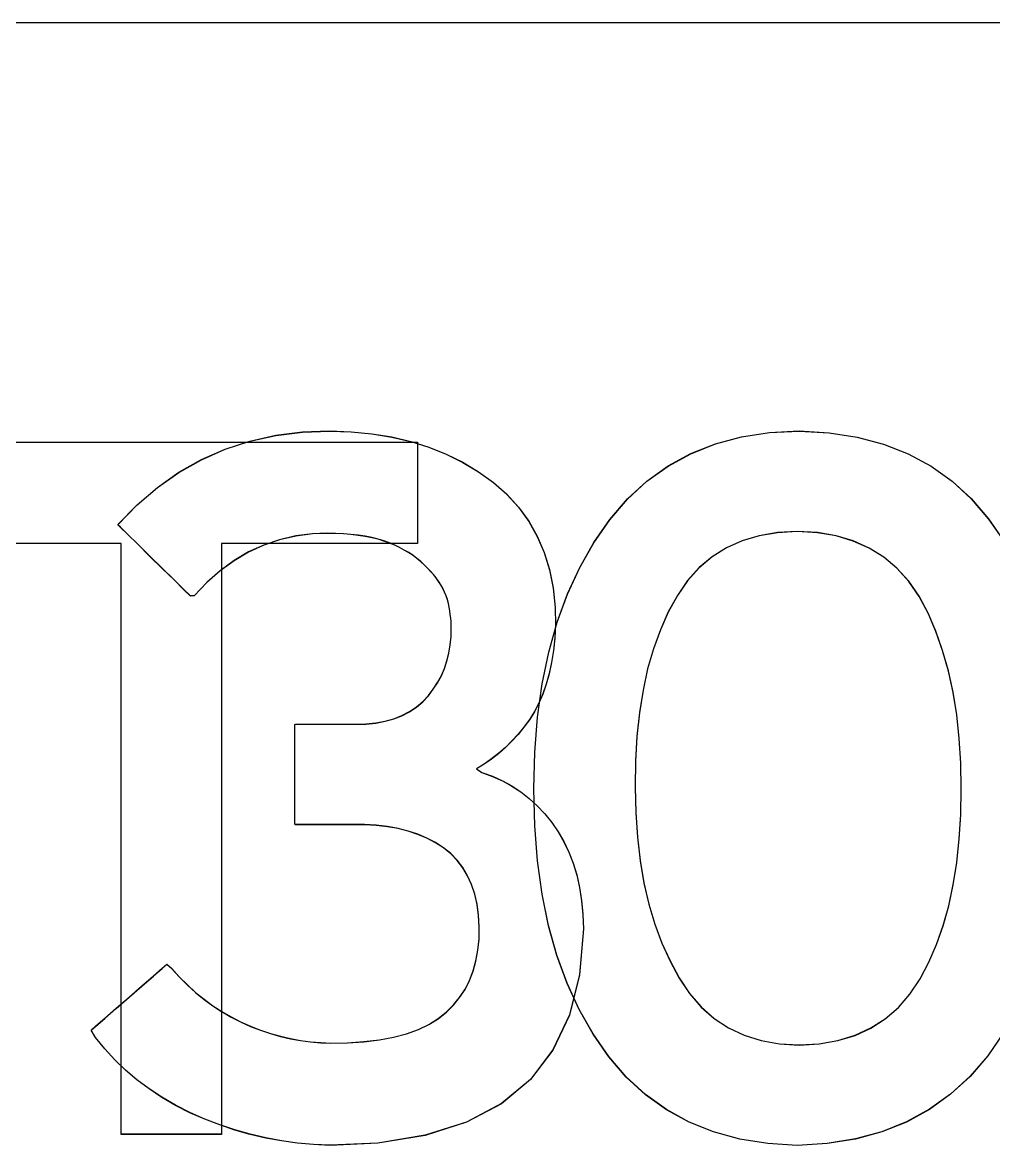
# Model space of a CAD drawing. Extents: x 1 to 47.7, y 0.2 to 35.
# Drawn here: x 28.3622 to 28.4985, y 10.4371 to 10.5947 of the extents above; entities that cross this region are included whole.
import ezdxf

# ---------------------------------------------------------------- set-up
doc = ezdxf.new("R2010")
doc.units = 0
doc.header["$MEASUREMENT"] = 0
for name, color, linetype in [('7_2___8__INDEPENDENT_INPUT', 7, 'CONTINUOUS'), ('7_3___8__OPTOISO_INDEPENDE', 7, 'CONTINUOUS'), ('7_4___24__OPTOISO_INDEPEND', 7, 'CONTINUOUS'), ('7_5___8__INDEPENDENT_INPUT', 7, 'CONTINUOUS'), ('7_6____8__INDEPENDENT_INPU', 7, 'CONTINUOUS'), ('7_7____8__OPTOISO_INDEPEND', 7, 'CONTINUOUS'), ('7_8____8__OPTOISO_INDEPEND', 7, 'CONTINUOUS'), ('8_0_____DWG', 7, 'CONTINUOUS')]:
    doc.layers.add(name, color=color, linetype=linetype)

msp = doc.modelspace()

# ---------------------------------------------------------------- linework, layer by layer
at = {"layer": '7_2___8__INDEPENDENT_INPUT'}
msp.add_lwpolyline([(28.44092, 10.46751), (28.44036, 10.46107), (28.43893, 10.45539), (28.43663, 10.45049), (28.43346, 10.44634), (28.42941, 10.44296), (28.42449, 10.44035), (28.4187, 10.4385), (28.41203, 10.43741), (28.4053, 10.4371), (28.40302, 10.43721), (28.40076, 10.43742), (28.39853, 10.43773), (28.39632, 10.43814), (28.39414, 10.43865), (28.39199, 10.43926), (28.38985, 10.43997), (28.38775, 10.44079), (28.38566, 10.4417), (28.38365, 10.44273), (28.38174, 10.44384), (28.37993, 10.44504), (28.37822, 10.44631), (28.37662, 10.44767), (28.37512, 10.44912), (28.37372, 10.45064), (28.37243, 10.45225), (28.3718, 10.45327), (28.37248, 10.45386), (28.37372, 10.45494), (28.37533, 10.45634), (28.37712, 10.45791), (28.37892, 10.45948), (28.38053, 10.46088), (28.38176, 10.46196), (28.38244, 10.46255), (28.38311, 10.4619), (28.38419, 10.46072), (28.38531, 10.45961), (28.38646, 10.45857), (28.38765, 10.4576), (28.38887, 10.4567), (28.39014, 10.45587), (28.39144, 10.45512), (28.39277, 10.45443), (28.39416, 10.45382), (28.39556, 10.45328), (28.39696, 10.4528), (28.39837, 10.4524), (28.39978, 10.45207), (28.40119, 10.45181), (28.40261, 10.45163), (28.40403, 10.45151), (28.40545, 10.45146), (28.40778, 10.4515), (28.4101, 10.45165), (28.41226, 10.45192), (28.41425, 10.45229), (28.41607, 10.45277), (28.41773, 10.45337), (28.41922, 10.45407), (28.42053, 10.45489), (28.42169, 10.45582), (28.42267, 10.4568), (28.42353, 10.45786), (28.42428, 10.45901), (28.42491, 10.46025), (28.42542, 10.46158), (28.42581, 10.46299), (28.42609, 10.46449), (28.42625, 10.46608), (28.42629, 10.46775), (28.42619, 10.46939), (28.42597, 10.47093), (28.42564, 10.47237), (28.42519, 10.47371), (28.42463, 10.47495), (28.42396, 10.47608), (28.42317, 10.47712), (28.42227, 10.47806), (28.42124, 10.47888), (28.42012, 10.4796), (28.41892, 10.48022), (28.41765, 10.48076), (28.4163, 10.48121), (28.41488, 10.48157), (28.41338, 10.48184), (28.41181, 10.48202), (28.41017, 10.48212), (28.40913, 10.48213), (28.40858, 10.48213), (28.40757, 10.48213), (28.40625, 10.48213), (28.40479, 10.48213), (28.40332, 10.48213), (28.402, 10.48213), (28.40099, 10.48213), (28.40044, 10.48213), (28.40038, 10.4823), (28.40038, 10.4833), (28.40038, 10.485), (28.40038, 10.48716), (28.40038, 10.48952), (28.40038, 10.49184), (28.40038, 10.49389), (28.40038, 10.49542), (28.40038, 10.49618), (28.40054, 10.49622), (28.40123, 10.49622), (28.40233, 10.49622), (28.40368, 10.49622), (28.40514, 10.49622), (28.40656, 10.49622), (28.40779, 10.49622), (28.40867, 10.49622), (28.40906, 10.49622), (28.41034, 10.49626), (28.41174, 10.4964), (28.41306, 10.49664), (28.41428, 10.49699), (28.41543, 10.49743), (28.41649, 10.49798), (28.41746, 10.49863), (28.41835, 10.49939), (28.41915, 10.50024), (28.41983, 10.50113), (28.42044, 10.50206), (28.42096, 10.50303), (28.4214, 10.50404), (28.42175, 10.5051), (28.42203, 10.5062), (28.42222, 10.50735), (28.42233, 10.50854), (28.42236, 10.50966), (28.42235, 10.51014), (28.42233, 10.51063), (28.42228, 10.51112), (28.42222, 10.51163), (28.42214, 10.51214), (28.42205, 10.51265), (28.42194, 10.51318), (28.42181, 10.51371), (28.42165, 10.51425), (28.42142, 10.51477), (28.42116, 10.51529), (28.42088, 10.51579), (28.42056, 10.51629), (28.42022, 10.51677), (28.41984, 10.51724), (28.41944, 10.51769), (28.41901, 10.51814), (28.41856, 10.51859), (28.41806, 10.51905), (28.41754, 10.51948), (28.41698, 10.5199), (28.41639, 10.52029), (28.41576, 10.52067), (28.4151, 10.52102), (28.41441, 10.52136), (28.41368, 10.52167), (28.4129, 10.52195), (28.41207, 10.52219), (28.41119, 10.52241), (28.41026, 10.52259), (28.40929, 10.52274), (28.40827, 10.52286), (28.40721, 10.52294), (28.4061, 10.523), (28.40495, 10.52302), (28.40287, 10.52295), (28.40051, 10.52264), (28.39822, 10.52212), (28.39602, 10.52136), (28.3939, 10.52039), (28.39187, 10.51919), (28.38991, 10.51776), (28.38804, 10.51612), (28.38625, 10.51424), (28.38573, 10.51423), (28.38481, 10.51512), (28.38344, 10.51648), (28.38178, 10.51811), (28.38001, 10.51984), (28.37833, 10.5215), (28.3769, 10.5229), (28.37591, 10.52387), (28.37554, 10.52424), (28.37826, 10.52701), (28.38112, 10.52946), (28.38413, 10.53158), (28.3873, 10.53337), (28.39062, 10.53483), (28.39409, 10.53597), (28.39771, 10.53677), (28.40147, 10.53725), (28.40527, 10.53739), (28.40829, 10.53728), (28.4112, 10.537), (28.41399, 10.53654), (28.41666, 10.53591), (28.41922, 10.53511), (28.42165, 10.53413), (28.42397, 10.53298), (28.42618, 10.53166), (28.42826, 10.53016), (28.43014, 10.5285), (28.4318, 10.52668), (28.43323, 10.52471), (28.43443, 10.5226), (28.4354, 10.52033), (28.43614, 10.51791), (28.43666, 10.51534), (28.43695, 10.51262), (28.43699, 10.51017), (28.43687, 10.50832), (28.43669, 10.50656), (28.43643, 10.50489), (28.43609, 10.50332), (28.43569, 10.50184), (28.43521, 10.50046), (28.43466, 10.49917), (28.43403, 10.49798), (28.43332, 10.49687), (28.43255, 10.49581), (28.43173, 10.4948), (28.43087, 10.49386), (28.42996, 10.49296), (28.42901, 10.49213), (28.42802, 10.49134), (28.42697, 10.49062), (28.42588, 10.48995), (28.42666, 10.48945), (28.42813, 10.48891), (28.42953, 10.48828), (28.43086, 10.48755), (28.43212, 10.48672), (28.43331, 10.48579), (28.43443, 10.48477), (28.43548, 10.48364), (28.43646, 10.48242), (28.43736, 10.48112), (28.43817, 10.47974), (28.43887, 10.47827), (28.43947, 10.47671), (28.43997, 10.47505), (28.44036, 10.4733), (28.44065, 10.47146), (28.44083, 10.46953)], close=True, dxfattribs=at)
at = {"layer": '7_3___8__OPTOISO_INDEPENDE'}
msp.add_lwpolyline([(28.44092, 10.46751), (28.44036, 10.46107), (28.43893, 10.45539), (28.43663, 10.45049), (28.43346, 10.44634), (28.42941, 10.44296), (28.42449, 10.44035), (28.4187, 10.4385), (28.41203, 10.43741), (28.4053, 10.4371), (28.40302, 10.43721), (28.40076, 10.43742), (28.39853, 10.43773), (28.39632, 10.43814), (28.39414, 10.43865), (28.39199, 10.43926), (28.38985, 10.43997), (28.38775, 10.44079), (28.38566, 10.4417), (28.38365, 10.44273), (28.38174, 10.44384), (28.37993, 10.44504), (28.37822, 10.44631), (28.37662, 10.44767), (28.37512, 10.44912), (28.37372, 10.45064), (28.37243, 10.45225), (28.3718, 10.45327), (28.37248, 10.45386), (28.37372, 10.45494), (28.37533, 10.45634), (28.37712, 10.45791), (28.37892, 10.45948), (28.38053, 10.46088), (28.38176, 10.46196), (28.38244, 10.46255), (28.38311, 10.4619), (28.38419, 10.46072), (28.38531, 10.45961), (28.38646, 10.45857), (28.38765, 10.4576), (28.38887, 10.4567), (28.39014, 10.45587), (28.39144, 10.45512), (28.39277, 10.45443), (28.39416, 10.45382), (28.39556, 10.45328), (28.39696, 10.4528), (28.39837, 10.4524), (28.39978, 10.45207), (28.40119, 10.45181), (28.40261, 10.45163), (28.40403, 10.45151), (28.40545, 10.45146), (28.40778, 10.4515), (28.4101, 10.45165), (28.41226, 10.45192), (28.41425, 10.45229), (28.41607, 10.45277), (28.41773, 10.45337), (28.41922, 10.45407), (28.42053, 10.45489), (28.42169, 10.45582), (28.42267, 10.4568), (28.42353, 10.45786), (28.42428, 10.45901), (28.42491, 10.46025), (28.42542, 10.46158), (28.42581, 10.46299), (28.42609, 10.46449), (28.42625, 10.46608), (28.42629, 10.46775), (28.42619, 10.46939), (28.42597, 10.47093), (28.42564, 10.47237), (28.42519, 10.47371), (28.42463, 10.47495), (28.42396, 10.47608), (28.42317, 10.47712), (28.42227, 10.47806), (28.42124, 10.47888), (28.42012, 10.4796), (28.41892, 10.48022), (28.41765, 10.48076), (28.4163, 10.48121), (28.41488, 10.48157), (28.41338, 10.48184), (28.41181, 10.48202), (28.41017, 10.48212), (28.40913, 10.48213), (28.40858, 10.48213), (28.40757, 10.48213), (28.40625, 10.48213), (28.40479, 10.48213), (28.40332, 10.48213), (28.402, 10.48213), (28.40099, 10.48213), (28.40044, 10.48213), (28.40038, 10.4823), (28.40038, 10.4833), (28.40038, 10.485), (28.40038, 10.48716), (28.40038, 10.48952), (28.40038, 10.49184), (28.40038, 10.49389), (28.40038, 10.49542), (28.40038, 10.49618), (28.40054, 10.49622), (28.40123, 10.49622), (28.40233, 10.49622), (28.40368, 10.49622), (28.40514, 10.49622), (28.40656, 10.49622), (28.40779, 10.49622), (28.40867, 10.49622), (28.40906, 10.49622), (28.41034, 10.49626), (28.41174, 10.4964), (28.41306, 10.49664), (28.41428, 10.49699), (28.41543, 10.49743), (28.41649, 10.49798), (28.41746, 10.49863), (28.41835, 10.49939), (28.41915, 10.50024), (28.41983, 10.50113), (28.42044, 10.50206), (28.42096, 10.50303), (28.4214, 10.50404), (28.42175, 10.5051), (28.42203, 10.5062), (28.42222, 10.50735), (28.42233, 10.50854), (28.42236, 10.50966), (28.42235, 10.51014), (28.42233, 10.51063), (28.42228, 10.51112), (28.42222, 10.51163), (28.42214, 10.51214), (28.42205, 10.51265), (28.42194, 10.51318), (28.42181, 10.51371), (28.42165, 10.51425), (28.42142, 10.51477), (28.42116, 10.51529), (28.42088, 10.51579), (28.42056, 10.51629), (28.42022, 10.51677), (28.41984, 10.51724), (28.41944, 10.51769), (28.41901, 10.51814), (28.41856, 10.51859), (28.41806, 10.51905), (28.41754, 10.51948), (28.41698, 10.5199), (28.41639, 10.52029), (28.41576, 10.52067), (28.4151, 10.52102), (28.41441, 10.52136), (28.41368, 10.52167), (28.4129, 10.52195), (28.41207, 10.52219), (28.41119, 10.52241), (28.41026, 10.52259), (28.40929, 10.52274), (28.40827, 10.52286), (28.40721, 10.52294), (28.4061, 10.523), (28.40495, 10.52302), (28.40287, 10.52295), (28.40051, 10.52264), (28.39822, 10.52212), (28.39602, 10.52136), (28.3939, 10.52039), (28.39187, 10.51919), (28.38991, 10.51776), (28.38804, 10.51612), (28.38625, 10.51424), (28.38573, 10.51423), (28.38481, 10.51512), (28.38344, 10.51648), (28.38178, 10.51811), (28.38001, 10.51984), (28.37833, 10.5215), (28.3769, 10.5229), (28.37591, 10.52387), (28.37554, 10.52424), (28.37826, 10.52701), (28.38112, 10.52946), (28.38413, 10.53158), (28.3873, 10.53337), (28.39062, 10.53483), (28.39409, 10.53597), (28.39771, 10.53677), (28.40147, 10.53725), (28.40527, 10.53739), (28.40829, 10.53728), (28.4112, 10.537), (28.41399, 10.53654), (28.41666, 10.53591), (28.41922, 10.53511), (28.42165, 10.53413), (28.42397, 10.53298), (28.42618, 10.53166), (28.42826, 10.53016), (28.43014, 10.5285), (28.4318, 10.52668), (28.43323, 10.52471), (28.43443, 10.5226), (28.4354, 10.52033), (28.43614, 10.51791), (28.43666, 10.51534), (28.43695, 10.51262), (28.43699, 10.51017), (28.43687, 10.50832), (28.43669, 10.50656), (28.43643, 10.50489), (28.43609, 10.50332), (28.43569, 10.50184), (28.43521, 10.50046), (28.43466, 10.49917), (28.43403, 10.49798), (28.43332, 10.49687), (28.43255, 10.49581), (28.43173, 10.4948), (28.43087, 10.49386), (28.42996, 10.49296), (28.42901, 10.49213), (28.42802, 10.49134), (28.42697, 10.49062), (28.42588, 10.48995), (28.42666, 10.48945), (28.42813, 10.48891), (28.42953, 10.48828), (28.43086, 10.48755), (28.43212, 10.48672), (28.43331, 10.48579), (28.43443, 10.48477), (28.43548, 10.48364), (28.43646, 10.48242), (28.43736, 10.48112), (28.43817, 10.47974), (28.43887, 10.47827), (28.43947, 10.47671), (28.43997, 10.47505), (28.44036, 10.4733), (28.44065, 10.47146), (28.44083, 10.46953)], close=True, dxfattribs=at)
at = {"layer": '7_4___24__OPTOISO_INDEPEND'}
msp.add_lwpolyline([(28.44092, 10.46753), (28.44036, 10.46109), (28.43893, 10.45542), (28.43663, 10.45051), (28.43346, 10.44636), (28.42941, 10.44298), (28.42449, 10.44037), (28.4187, 10.43852), (28.41203, 10.43743), (28.4053, 10.43712), (28.40302, 10.43723), (28.40076, 10.43744), (28.39853, 10.43775), (28.39632, 10.43816), (28.39414, 10.43867), (28.39199, 10.43928), (28.38985, 10.44), (28.38775, 10.44081), (28.38566, 10.44173), (28.38365, 10.44275), (28.38174, 10.44386), (28.37993, 10.44506), (28.37822, 10.44633), (28.37662, 10.44769), (28.37512, 10.44914), (28.37372, 10.45066), (28.37243, 10.45227), (28.3718, 10.45329), (28.37248, 10.45388), (28.37372, 10.45496), (28.37533, 10.45636), (28.37712, 10.45793), (28.37892, 10.4595), (28.38053, 10.4609), (28.38176, 10.46198), (28.38244, 10.46257), (28.38311, 10.46193), (28.38419, 10.46074), (28.38531, 10.45963), (28.38646, 10.45859), (28.38765, 10.45762), (28.38887, 10.45672), (28.39014, 10.4559), (28.39144, 10.45514), (28.39277, 10.45445), (28.39416, 10.45384), (28.39556, 10.4533), (28.39696, 10.45282), (28.39837, 10.45242), (28.39978, 10.45209), (28.40119, 10.45183), (28.40261, 10.45165), (28.40403, 10.45153), (28.40545, 10.45148), (28.40778, 10.45152), (28.4101, 10.45168), (28.41226, 10.45194), (28.41425, 10.45231), (28.41607, 10.45279), (28.41773, 10.45339), (28.41922, 10.45409), (28.42053, 10.45491), (28.42169, 10.45584), (28.42267, 10.45682), (28.42353, 10.45788), (28.42428, 10.45903), (28.42491, 10.46027), (28.42542, 10.4616), (28.42581, 10.46301), (28.42609, 10.46451), (28.42625, 10.4661), (28.42629, 10.46777), (28.42619, 10.46941), (28.42597, 10.47095), (28.42564, 10.47239), (28.42519, 10.47373), (28.42463, 10.47497), (28.42396, 10.4761), (28.42317, 10.47714), (28.42227, 10.47808), (28.42124, 10.4789), (28.42012, 10.47962), (28.41892, 10.48024), (28.41765, 10.48078), (28.4163, 10.48123), (28.41488, 10.48159), (28.41338, 10.48186), (28.41181, 10.48204), (28.41017, 10.48214), (28.40913, 10.48215), (28.40858, 10.48215), (28.40757, 10.48215), (28.40625, 10.48215), (28.40479, 10.48215), (28.40332, 10.48215), (28.402, 10.48215), (28.40099, 10.48215), (28.40044, 10.48215), (28.40038, 10.48232), (28.40038, 10.48332), (28.40038, 10.48502), (28.40038, 10.48718), (28.40038, 10.48954), (28.40038, 10.49186), (28.40038, 10.49391), (28.40038, 10.49544), (28.40038, 10.4962), (28.40054, 10.49624), (28.40123, 10.49624), (28.40233, 10.49624), (28.40368, 10.49624), (28.40514, 10.49624), (28.40656, 10.49624), (28.40779, 10.49624), (28.40867, 10.49624), (28.40906, 10.49624), (28.41034, 10.49628), (28.41174, 10.49642), (28.41306, 10.49666), (28.41428, 10.49701), (28.41543, 10.49745), (28.41649, 10.498), (28.41746, 10.49865), (28.41835, 10.49941), (28.41915, 10.50026), (28.41983, 10.50115), (28.42044, 10.50208), (28.42096, 10.50305), (28.4214, 10.50406), (28.42175, 10.50512), (28.42203, 10.50622), (28.42222, 10.50737), (28.42233, 10.50856), (28.42236, 10.50968), (28.42235, 10.51016), (28.42233, 10.51065), (28.42228, 10.51114), (28.42222, 10.51165), (28.42214, 10.51216), (28.42205, 10.51267), (28.42194, 10.5132), (28.42181, 10.51373), (28.42165, 10.51427), (28.42142, 10.51479), (28.42116, 10.51531), (28.42088, 10.51581), (28.42056, 10.51631), (28.42022, 10.51679), (28.41984, 10.51726), (28.41944, 10.51771), (28.41901, 10.51816), (28.41856, 10.51861), (28.41806, 10.51907), (28.41754, 10.5195), (28.41698, 10.51992), (28.41639, 10.52032), (28.41576, 10.52069), (28.4151, 10.52105), (28.41441, 10.52138), (28.41368, 10.52169), (28.4129, 10.52197), (28.41207, 10.52221), (28.41119, 10.52243), (28.41026, 10.52261), (28.40929, 10.52276), (28.40827, 10.52288), (28.40721, 10.52296), (28.4061, 10.52302), (28.40495, 10.52304), (28.40287, 10.52296), (28.40051, 10.52266), (28.39822, 10.52213), (28.39602, 10.52138), (28.3939, 10.52041), (28.39187, 10.51921), (28.38991, 10.51778), (28.38804, 10.51614), (28.38625, 10.51426), (28.38573, 10.51425), (28.38481, 10.51514), (28.38344, 10.5165), (28.38178, 10.51813), (28.38001, 10.51986), (28.37833, 10.52152), (28.3769, 10.52292), (28.37591, 10.52389), (28.37554, 10.52426), (28.37826, 10.52703), (28.38112, 10.52948), (28.38413, 10.5316), (28.3873, 10.53339), (28.39062, 10.53485), (28.39409, 10.53599), (28.39771, 10.53679), (28.40147, 10.53727), (28.40527, 10.53741), (28.40829, 10.5373), (28.4112, 10.53702), (28.41399, 10.53656), (28.41666, 10.53593), (28.41922, 10.53513), (28.42165, 10.53415), (28.42397, 10.533), (28.42618, 10.53168), (28.42826, 10.53018), (28.43014, 10.52852), (28.4318, 10.5267), (28.43323, 10.52473), (28.43443, 10.52262), (28.4354, 10.52035), (28.43614, 10.51793), (28.43666, 10.51536), (28.43695, 10.51264), (28.43699, 10.5102), (28.43687, 10.50834), (28.43669, 10.50658), (28.43643, 10.50491), (28.43609, 10.50334), (28.43569, 10.50186), (28.43521, 10.50048), (28.43466, 10.49919), (28.43403, 10.498), (28.43332, 10.49689), (28.43255, 10.49583), (28.43173, 10.49482), (28.43087, 10.49388), (28.42996, 10.49298), (28.42901, 10.49215), (28.42802, 10.49137), (28.42697, 10.49064), (28.42588, 10.48997), (28.42666, 10.48947), (28.42813, 10.48893), (28.42953, 10.4883), (28.43086, 10.48757), (28.43212, 10.48674), (28.43331, 10.48581), (28.43443, 10.48479), (28.43548, 10.48366), (28.43646, 10.48244), (28.43736, 10.48114), (28.43817, 10.47976), (28.43887, 10.47829), (28.43947, 10.47673), (28.43997, 10.47507), (28.44036, 10.47332), (28.44065, 10.47148), (28.44083, 10.46955)], close=True, dxfattribs=at)
at = {"layer": '7_5___8__INDEPENDENT_INPUT'}
for points in [[(28.49987, 10.45293), (28.49765, 10.4497), (28.49518, 10.44682), (28.49245, 10.44431), (28.48949, 10.44217), (28.48627, 10.44041), (28.48281, 10.43903), (28.4791, 10.43801), (28.47514, 10.43737), (28.47093, 10.43711), (28.46677, 10.43737), (28.46285, 10.438), (28.45918, 10.43901), (28.45575, 10.44038), (28.45256, 10.44213), (28.44962, 10.44424), (28.44692, 10.44672), (28.44447, 10.44958), (28.44226, 10.45276), (28.44031, 10.45619), (28.43862, 10.45986), (28.43719, 10.46379), (28.43601, 10.46796), (28.4351, 10.47239), (28.43445, 10.47706), (28.43406, 10.48198), (28.43393, 10.48716), (28.43407, 10.49232), (28.43446, 10.49724), (28.43512, 10.50192), (28.43605, 10.50636), (28.43724, 10.51056), (28.43869, 10.51452), (28.4404, 10.51824), (28.44238, 10.52172), (28.44462, 10.52496), (28.4471, 10.52785), (28.44982, 10.53036), (28.45278, 10.53249), (28.45599, 10.53423), (28.45943, 10.5356), (28.46311, 10.53658), (28.46703, 10.53719), (28.47119, 10.53741), (28.47539, 10.53716), (28.47935, 10.53654), (28.48305, 10.53555), (28.4865, 10.53419), (28.4897, 10.53247), (28.49265, 10.53037), (28.49534, 10.5279), (28.49779, 10.52506), (28.49997, 10.52188)], [(28.39012, 10.52161), (28.39012, 10.43867), (28.37602, 10.43867), (28.37602, 10.52161), (28.34856, 10.52161), (28.34856, 10.53585), (28.41762, 10.53585), (28.41762, 10.52161), (28.39012, 10.52161)]]:
    msp.add_lwpolyline(points, dxfattribs=at)
msp.add_lwpolyline([(28.49395, 10.48716), (28.49388, 10.49077), (28.49366, 10.49424), (28.4933, 10.49755), (28.49279, 10.50071), (28.49213, 10.50372), (28.49133, 10.50658), (28.49038, 10.50928), (28.48929, 10.51183), (28.48803, 10.5142), (28.48657, 10.51631), (28.48491, 10.51814), (28.48307, 10.51969), (28.48103, 10.52097), (28.47879, 10.52197), (28.47637, 10.52269), (28.47375, 10.52314), (28.47093, 10.52331), (28.46817, 10.52314), (28.46559, 10.5227), (28.46319, 10.52199), (28.46099, 10.521), (28.45898, 10.51974), (28.45716, 10.51821), (28.45553, 10.5164), (28.45409, 10.51432), (28.45282, 10.512), (28.4517, 10.5095), (28.45074, 10.50683), (28.44992, 10.50401), (28.44927, 10.50102), (28.44876, 10.49787), (28.44841, 10.49455), (28.44822, 10.49107), (28.44817, 10.48743), (28.44825, 10.48383), (28.44848, 10.48038), (28.44886, 10.47709), (28.44939, 10.47396), (28.45008, 10.47099), (28.45092, 10.46817), (28.45191, 10.46551), (28.45306, 10.463), (28.45435, 10.46061), (28.45581, 10.45843), (28.45745, 10.45654), (28.45927, 10.45494), (28.46128, 10.45362), (28.46348, 10.45259), (28.46587, 10.45184), (28.46844, 10.45138), (28.47119, 10.45121), (28.474, 10.45138), (28.47662, 10.45183), (28.47904, 10.45257), (28.48126, 10.45359), (28.48328, 10.45489), (28.48511, 10.45648), (28.48674, 10.45834), (28.48818, 10.46049), (28.48941, 10.46285), (28.49047, 10.46533), (28.4914, 10.46797), (28.49218, 10.47076), (28.49282, 10.47372), (28.49331, 10.47684), (28.49367, 10.48012), (28.49388, 10.48356)], close=True, dxfattribs=at)
at = {"layer": '7_6____8__INDEPENDENT_INPU'}
msp.add_lwpolyline([(28.44092, 10.46752), (28.44036, 10.46108), (28.43893, 10.4554), (28.43663, 10.45049), (28.43346, 10.44635), (28.42941, 10.44297), (28.42449, 10.44035), (28.4187, 10.4385), (28.41203, 10.43742), (28.4053, 10.43711), (28.40302, 10.43722), (28.40076, 10.43743), (28.39853, 10.43774), (28.39632, 10.43815), (28.39414, 10.43866), (28.39199, 10.43927), (28.38985, 10.43998), (28.38775, 10.44079), (28.38566, 10.44171), (28.38365, 10.44274), (28.38174, 10.44385), (28.37993, 10.44504), (28.37822, 10.44632), (28.37662, 10.44768), (28.37512, 10.44912), (28.37372, 10.45065), (28.37243, 10.45226), (28.3718, 10.45328), (28.37248, 10.45387), (28.37372, 10.45495), (28.37533, 10.45635), (28.37712, 10.45792), (28.37892, 10.45948), (28.38053, 10.46089), (28.38176, 10.46196), (28.38244, 10.46256), (28.38311, 10.46191), (28.38419, 10.46073), (28.38531, 10.45962), (28.38646, 10.45858), (28.38765, 10.45761), (28.38887, 10.45671), (28.39014, 10.45588), (28.39144, 10.45513), (28.39277, 10.45444), (28.39416, 10.45383), (28.39556, 10.45328), (28.39696, 10.45281), (28.39837, 10.45241), (28.39978, 10.45208), (28.40119, 10.45182), (28.40261, 10.45163), (28.40403, 10.45152), (28.40545, 10.45147), (28.40778, 10.45151), (28.4101, 10.45166), (28.41226, 10.45192), (28.41425, 10.4523), (28.41607, 10.45278), (28.41773, 10.45337), (28.41922, 10.45408), (28.42053, 10.4549), (28.42169, 10.45582), (28.42267, 10.4568), (28.42353, 10.45787), (28.42428, 10.45902), (28.42491, 10.46026), (28.42542, 10.46159), (28.42581, 10.463), (28.42609, 10.4645), (28.42625, 10.46609), (28.42629, 10.46776), (28.42619, 10.4694), (28.42597, 10.47094), (28.42564, 10.47238), (28.42519, 10.47371), (28.42463, 10.47495), (28.42396, 10.47609), (28.42317, 10.47713), (28.42227, 10.47806), (28.42124, 10.47889), (28.42012, 10.4796), (28.41892, 10.48023), (28.41765, 10.48076), (28.4163, 10.48121), (28.41488, 10.48157), (28.41338, 10.48184), (28.41181, 10.48203), (28.41017, 10.48212), (28.40913, 10.48214), (28.40858, 10.48214), (28.40757, 10.48214), (28.40625, 10.48214), (28.40479, 10.48214), (28.40332, 10.48214), (28.402, 10.48214), (28.40099, 10.48214), (28.40044, 10.48214), (28.40038, 10.48231), (28.40038, 10.48331), (28.40038, 10.48501), (28.40038, 10.48716), (28.40038, 10.48952), (28.40038, 10.49185), (28.40038, 10.4939), (28.40038, 10.49542), (28.40038, 10.49619), (28.40054, 10.49623), (28.40123, 10.49623), (28.40233, 10.49623), (28.40368, 10.49623), (28.40514, 10.49623), (28.40656, 10.49623), (28.40779, 10.49623), (28.40867, 10.49623), (28.40906, 10.49623), (28.41034, 10.49627), (28.41174, 10.49641), (28.41306, 10.49665), (28.41428, 10.49699), (28.41543, 10.49744), (28.41649, 10.49799), (28.41746, 10.49864), (28.41835, 10.49939), (28.41915, 10.50025), (28.41983, 10.50114), (28.42044, 10.50206), (28.42096, 10.50304), (28.4214, 10.50405), (28.42175, 10.50511), (28.42203, 10.50621), (28.42222, 10.50735), (28.42233, 10.50854), (28.42236, 10.50966), (28.42235, 10.51015), (28.42233, 10.51064), (28.42228, 10.51113), (28.42222, 10.51163), (28.42214, 10.51214), (28.42205, 10.51266), (28.42194, 10.51318), (28.42181, 10.51372), (28.42165, 10.51425), (28.42142, 10.51478), (28.42116, 10.5153), (28.42088, 10.5158), (28.42056, 10.51629), (28.42022, 10.51677), (28.41984, 10.51724), (28.41944, 10.5177), (28.41901, 10.51814), (28.41856, 10.51859), (28.41806, 10.51905), (28.41754, 10.51949), (28.41698, 10.51991), (28.41639, 10.5203), (28.41576, 10.52068), (28.4151, 10.52103), (28.41441, 10.52136), (28.41368, 10.52168), (28.4129, 10.52196), (28.41207, 10.5222), (28.41119, 10.52241), (28.41026, 10.52259), (28.40929, 10.52274), (28.40827, 10.52286), (28.40721, 10.52295), (28.4061, 10.523), (28.40495, 10.52303), (28.40287, 10.52295), (28.40051, 10.52265), (28.39822, 10.52212), (28.39602, 10.52137), (28.3939, 10.52039), (28.39187, 10.51919), (28.38991, 10.51777), (28.38804, 10.51612), (28.38625, 10.51425), (28.38573, 10.51423), (28.38481, 10.51513), (28.38344, 10.51648), (28.38178, 10.51811), (28.38001, 10.51985), (28.37833, 10.52151), (28.3769, 10.52291), (28.37591, 10.52388), (28.37554, 10.52424), (28.37826, 10.52702), (28.38112, 10.52947), (28.38413, 10.53159), (28.3873, 10.53338), (28.39062, 10.53484), (28.39409, 10.53597), (28.39771, 10.53678), (28.40147, 10.53725), (28.40527, 10.5374), (28.40829, 10.53729), (28.4112, 10.537), (28.41399, 10.53655), (28.41666, 10.53592), (28.41922, 10.53511), (28.42165, 10.53414), (28.42397, 10.53299), (28.42618, 10.53167), (28.42826, 10.53017), (28.43014, 10.5285), (28.4318, 10.52669), (28.43323, 10.52472), (28.43443, 10.5226), (28.4354, 10.52033), (28.43614, 10.51792), (28.43666, 10.51535), (28.43695, 10.51263), (28.43699, 10.51018), (28.43687, 10.50832), (28.43669, 10.50656), (28.43643, 10.50489), (28.43609, 10.50332), (28.43569, 10.50185), (28.43521, 10.50046), (28.43466, 10.49918), (28.43403, 10.49799), (28.43332, 10.49687), (28.43255, 10.49581), (28.43173, 10.49481), (28.43087, 10.49386), (28.42996, 10.49297), (28.42901, 10.49213), (28.42802, 10.49135), (28.42697, 10.49063), (28.42588, 10.48995), (28.42666, 10.48945), (28.42813, 10.48892), (28.42953, 10.48829), (28.43086, 10.48756), (28.43212, 10.48673), (28.43331, 10.4858), (28.43443, 10.48477), (28.43548, 10.48365), (28.43646, 10.48242), (28.43736, 10.48113), (28.43817, 10.47975), (28.43887, 10.47828), (28.43947, 10.47671), (28.43997, 10.47506), (28.44036, 10.47331), (28.44065, 10.47147), (28.44083, 10.46954)], close=True, dxfattribs=at)
at = {"layer": '7_7____8__OPTOISO_INDEPEND'}
msp.add_lwpolyline([(28.44092, 10.46751), (28.44036, 10.46107), (28.43893, 10.45539), (28.43663, 10.45049), (28.43346, 10.44634), (28.42941, 10.44296), (28.42449, 10.44035), (28.4187, 10.4385), (28.41203, 10.43741), (28.4053, 10.4371), (28.40302, 10.43721), (28.40076, 10.43742), (28.39853, 10.43773), (28.39632, 10.43814), (28.39414, 10.43865), (28.39199, 10.43926), (28.38985, 10.43997), (28.38775, 10.44079), (28.38566, 10.4417), (28.38365, 10.44273), (28.38174, 10.44384), (28.37993, 10.44504), (28.37822, 10.44631), (28.37662, 10.44767), (28.37512, 10.44912), (28.37372, 10.45064), (28.37243, 10.45225), (28.3718, 10.45327), (28.37248, 10.45386), (28.37372, 10.45494), (28.37533, 10.45634), (28.37712, 10.45791), (28.37892, 10.45948), (28.38053, 10.46088), (28.38176, 10.46196), (28.38244, 10.46255), (28.38311, 10.4619), (28.38419, 10.46072), (28.38531, 10.45961), (28.38646, 10.45857), (28.38765, 10.4576), (28.38887, 10.4567), (28.39014, 10.45587), (28.39144, 10.45512), (28.39277, 10.45443), (28.39416, 10.45382), (28.39556, 10.45328), (28.39696, 10.4528), (28.39837, 10.4524), (28.39978, 10.45207), (28.40119, 10.45181), (28.40261, 10.45163), (28.40403, 10.45151), (28.40545, 10.45146), (28.40778, 10.4515), (28.4101, 10.45165), (28.41226, 10.45192), (28.41425, 10.45229), (28.41607, 10.45277), (28.41773, 10.45337), (28.41922, 10.45407), (28.42053, 10.45489), (28.42169, 10.45582), (28.42267, 10.4568), (28.42353, 10.45786), (28.42428, 10.45901), (28.42491, 10.46025), (28.42542, 10.46158), (28.42581, 10.46299), (28.42609, 10.46449), (28.42625, 10.46608), (28.42629, 10.46775), (28.42619, 10.46939), (28.42597, 10.47093), (28.42564, 10.47237), (28.42519, 10.47371), (28.42463, 10.47495), (28.42396, 10.47608), (28.42317, 10.47712), (28.42227, 10.47806), (28.42124, 10.47888), (28.42012, 10.4796), (28.41892, 10.48022), (28.41765, 10.48076), (28.4163, 10.48121), (28.41488, 10.48157), (28.41338, 10.48184), (28.41181, 10.48202), (28.41017, 10.48212), (28.40913, 10.48213), (28.40858, 10.48213), (28.40757, 10.48213), (28.40625, 10.48213), (28.40479, 10.48213), (28.40332, 10.48213), (28.402, 10.48213), (28.40099, 10.48213), (28.40044, 10.48213), (28.40038, 10.4823), (28.40038, 10.4833), (28.40038, 10.485), (28.40038, 10.48716), (28.40038, 10.48952), (28.40038, 10.49184), (28.40038, 10.49389), (28.40038, 10.49542), (28.40038, 10.49618), (28.40054, 10.49622), (28.40123, 10.49622), (28.40233, 10.49622), (28.40368, 10.49622), (28.40514, 10.49622), (28.40656, 10.49622), (28.40779, 10.49622), (28.40867, 10.49622), (28.40906, 10.49622), (28.41034, 10.49626), (28.41174, 10.4964), (28.41306, 10.49664), (28.41428, 10.49699), (28.41543, 10.49743), (28.41649, 10.49798), (28.41746, 10.49863), (28.41835, 10.49939), (28.41915, 10.50024), (28.41983, 10.50113), (28.42044, 10.50206), (28.42096, 10.50303), (28.4214, 10.50404), (28.42175, 10.5051), (28.42203, 10.5062), (28.42222, 10.50735), (28.42233, 10.50854), (28.42236, 10.50966), (28.42235, 10.51014), (28.42233, 10.51063), (28.42228, 10.51112), (28.42222, 10.51163), (28.42214, 10.51214), (28.42205, 10.51265), (28.42194, 10.51318), (28.42181, 10.51371), (28.42165, 10.51425), (28.42142, 10.51477), (28.42116, 10.51529), (28.42088, 10.51579), (28.42056, 10.51629), (28.42022, 10.51677), (28.41984, 10.51724), (28.41944, 10.51769), (28.41901, 10.51814), (28.41856, 10.51859), (28.41806, 10.51905), (28.41754, 10.51948), (28.41698, 10.5199), (28.41639, 10.52029), (28.41576, 10.52067), (28.4151, 10.52102), (28.41441, 10.52136), (28.41368, 10.52167), (28.4129, 10.52195), (28.41207, 10.52219), (28.41119, 10.52241), (28.41026, 10.52259), (28.40929, 10.52274), (28.40827, 10.52286), (28.40721, 10.52294), (28.4061, 10.523), (28.40495, 10.52302), (28.40287, 10.52295), (28.40051, 10.52264), (28.39822, 10.52212), (28.39602, 10.52136), (28.3939, 10.52039), (28.39187, 10.51919), (28.38991, 10.51776), (28.38804, 10.51612), (28.38625, 10.51424), (28.38573, 10.51423), (28.38481, 10.51512), (28.38344, 10.51648), (28.38178, 10.51811), (28.38001, 10.51984), (28.37833, 10.5215), (28.3769, 10.5229), (28.37591, 10.52387), (28.37554, 10.52424), (28.37826, 10.52701), (28.38112, 10.52946), (28.38413, 10.53158), (28.3873, 10.53337), (28.39062, 10.53483), (28.39409, 10.53597), (28.39771, 10.53677), (28.40147, 10.53725), (28.40527, 10.53739), (28.40829, 10.53728), (28.4112, 10.537), (28.41399, 10.53654), (28.41666, 10.53591), (28.41922, 10.53511), (28.42165, 10.53413), (28.42397, 10.53298), (28.42618, 10.53166), (28.42826, 10.53016), (28.43014, 10.5285), (28.4318, 10.52668), (28.43323, 10.52471), (28.43443, 10.5226), (28.4354, 10.52033), (28.43614, 10.51791), (28.43666, 10.51534), (28.43695, 10.51262), (28.43699, 10.51017), (28.43687, 10.50832), (28.43669, 10.50656), (28.43643, 10.50489), (28.43609, 10.50332), (28.43569, 10.50184), (28.43521, 10.50046), (28.43466, 10.49917), (28.43403, 10.49798), (28.43332, 10.49687), (28.43255, 10.49581), (28.43173, 10.4948), (28.43087, 10.49386), (28.42996, 10.49296), (28.42901, 10.49213), (28.42802, 10.49134), (28.42697, 10.49062), (28.42588, 10.48995), (28.42666, 10.48945), (28.42813, 10.48891), (28.42953, 10.48828), (28.43086, 10.48755), (28.43212, 10.48672), (28.43331, 10.48579), (28.43443, 10.48477), (28.43548, 10.48364), (28.43646, 10.48242), (28.43736, 10.48112), (28.43817, 10.47974), (28.43887, 10.47827), (28.43947, 10.47671), (28.43997, 10.47505), (28.44036, 10.4733), (28.44065, 10.47146), (28.44083, 10.46953)], close=True, dxfattribs=at)
at = {"layer": '7_8____8__OPTOISO_INDEPEND'}
for points in [[(28.49987, 10.45291), (28.49765, 10.44968), (28.49518, 10.4468), (28.49245, 10.44429), (28.48949, 10.44215), (28.48627, 10.44039), (28.48281, 10.43901), (28.4791, 10.43799), (28.47514, 10.43735), (28.47093, 10.43709), (28.46677, 10.43735), (28.46285, 10.43798), (28.45918, 10.43899), (28.45575, 10.44036), (28.45256, 10.44211), (28.44962, 10.44422), (28.44692, 10.4467), (28.44447, 10.44956), (28.44226, 10.45274), (28.44031, 10.45617), (28.43862, 10.45984), (28.43719, 10.46377), (28.43601, 10.46794), (28.4351, 10.47237), (28.43445, 10.47704), (28.43406, 10.48196), (28.43393, 10.48714), (28.43407, 10.4923), (28.43446, 10.49722), (28.43512, 10.5019), (28.43605, 10.50634), (28.43724, 10.51054), (28.43869, 10.5145), (28.4404, 10.51822), (28.44238, 10.5217), (28.44462, 10.52494), (28.4471, 10.52783), (28.44982, 10.53034), (28.45278, 10.53247), (28.45599, 10.53421), (28.45943, 10.53558), (28.46311, 10.53656), (28.46703, 10.53717), (28.47119, 10.53739), (28.47539, 10.53714), (28.47935, 10.53652), (28.48305, 10.53553), (28.4865, 10.53417), (28.4897, 10.53244), (28.49265, 10.53035), (28.49534, 10.52788), (28.49779, 10.52504), (28.49997, 10.52186)], [(28.39012, 10.52159), (28.39012, 10.43865), (28.37602, 10.43865), (28.37602, 10.52159), (28.34856, 10.52159), (28.34856, 10.53583), (28.41762, 10.53583), (28.41762, 10.52159), (28.39012, 10.52159)]]:
    msp.add_lwpolyline(points, dxfattribs=at)
msp.add_lwpolyline([(28.49395, 10.48714), (28.49388, 10.49075), (28.49366, 10.49422), (28.4933, 10.49753), (28.49279, 10.50069), (28.49213, 10.5037), (28.49133, 10.50656), (28.49038, 10.50926), (28.48929, 10.51181), (28.48803, 10.51418), (28.48657, 10.51629), (28.48491, 10.51812), (28.48307, 10.51967), (28.48103, 10.52095), (28.47879, 10.52195), (28.47637, 10.52267), (28.47375, 10.52312), (28.47093, 10.52329), (28.46817, 10.52312), (28.46559, 10.52268), (28.46319, 10.52196), (28.46099, 10.52098), (28.45898, 10.51972), (28.45716, 10.51819), (28.45553, 10.51638), (28.45409, 10.5143), (28.45282, 10.51198), (28.4517, 10.50948), (28.45074, 10.50682), (28.44992, 10.50399), (28.44927, 10.501), (28.44876, 10.49785), (28.44841, 10.49453), (28.44822, 10.49105), (28.44817, 10.48741), (28.44825, 10.48381), (28.44848, 10.48036), (28.44886, 10.47707), (28.44939, 10.47394), (28.45008, 10.47097), (28.45092, 10.46815), (28.45191, 10.46549), (28.45306, 10.46298), (28.45435, 10.46059), (28.45581, 10.45841), (28.45745, 10.45652), (28.45927, 10.45492), (28.46128, 10.4536), (28.46348, 10.45257), (28.46587, 10.45182), (28.46844, 10.45136), (28.47119, 10.45119), (28.474, 10.45136), (28.47662, 10.45181), (28.47904, 10.45255), (28.48126, 10.45357), (28.48328, 10.45487), (28.48511, 10.45646), (28.48674, 10.45832), (28.48818, 10.46047), (28.48941, 10.46283), (28.49047, 10.46531), (28.4914, 10.46795), (28.49218, 10.47074), (28.49282, 10.4737), (28.49331, 10.47682), (28.49367, 10.4801), (28.49388, 10.48354)], close=True, dxfattribs=at)
at = {"layer": '8_0_____DWG'}
msp.add_lwpolyline([(27.596, 10.59475), (27.65208, 10.59475), (27.70914, 10.59475), (27.76718, 10.59475), (27.82619, 10.59475), (27.88615, 10.59475), (27.94705, 10.59475), (28.00889, 10.59475), (28.07164, 10.59475), (28.13529, 10.59475), (28.19984, 10.59475), (28.26527, 10.59475), (28.33157, 10.59475), (28.39873, 10.59475), (28.46673, 10.59475), (28.53557, 10.59475)], dxfattribs=at)

doc.saveas('drawing.dxf')
